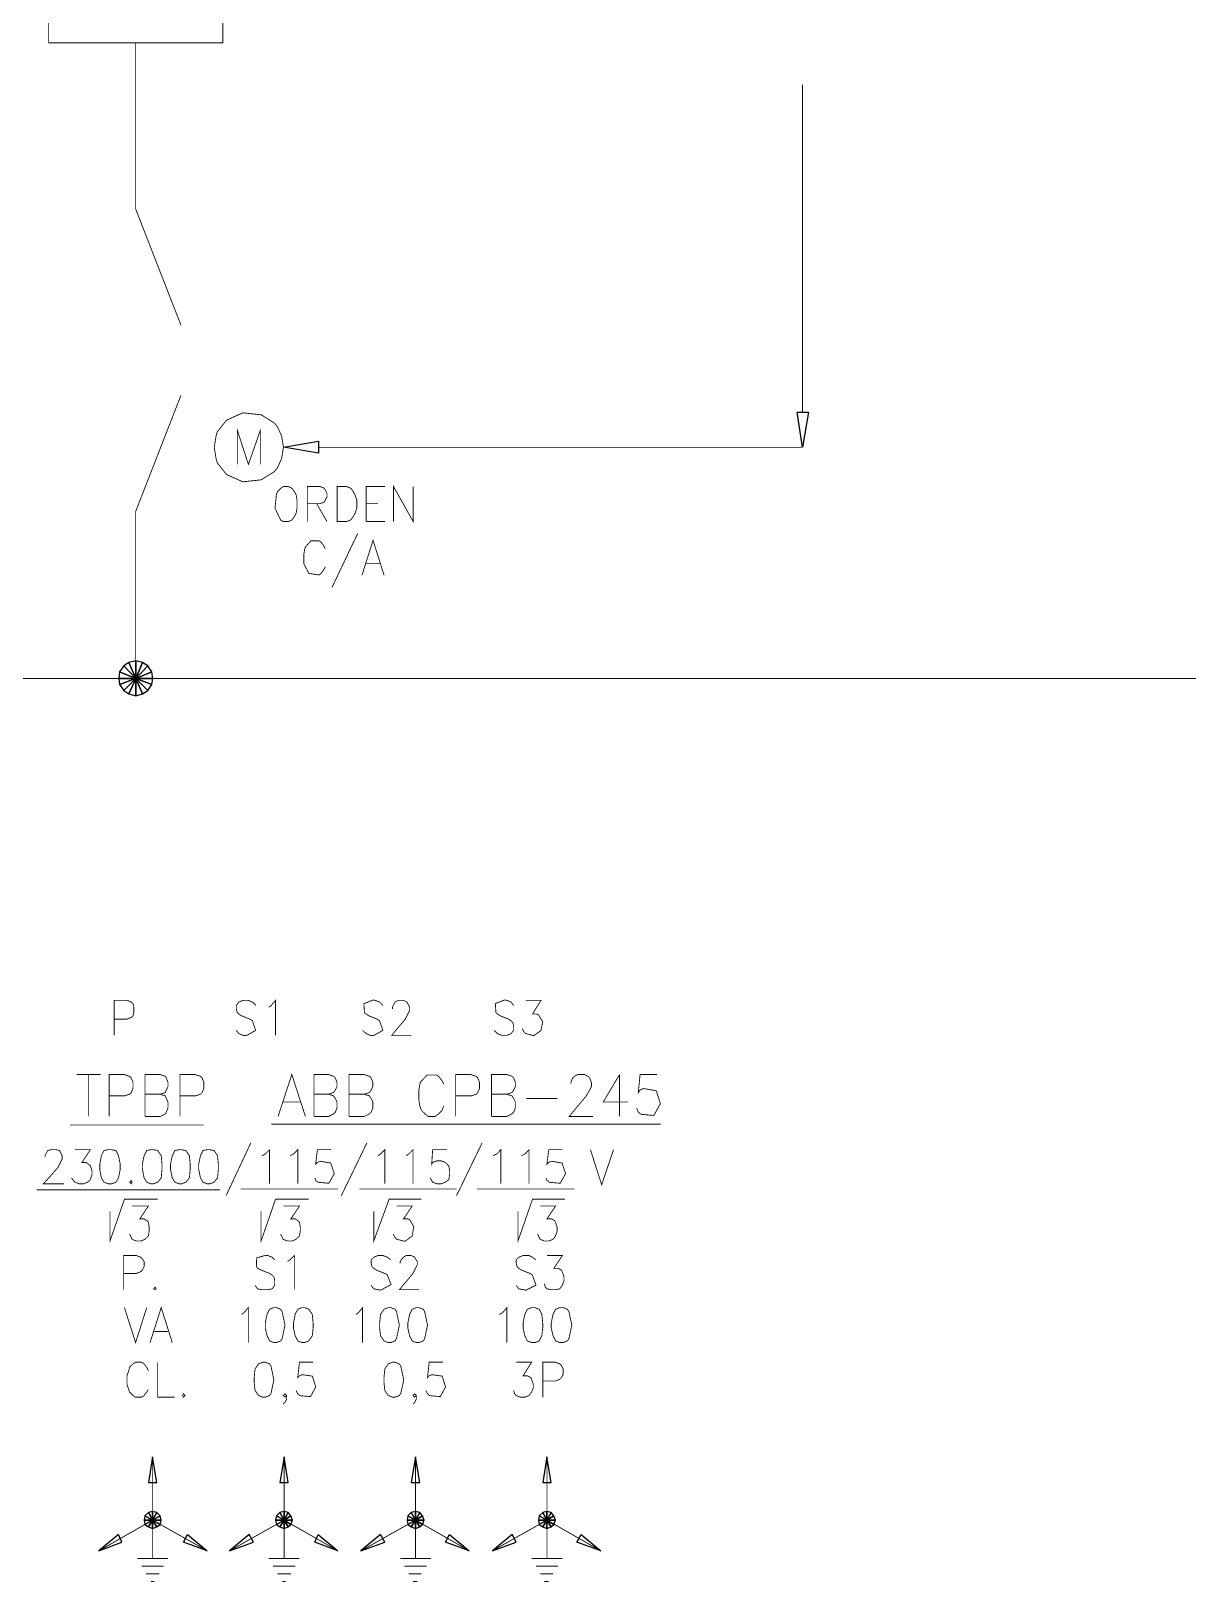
# Model space of a CAD drawing. Header units: millimetres. Extents: x -1355 to 3509, y -1443 to -567.
# Drawn here: x 2800.4 to 2861.5, y -871.5 to -789.6 of the extents above; entities that cross this region are included whole.
import ezdxf

# ---------------------------------------------------------------- set-up
doc = ezdxf.new("R2010")
doc.units = ezdxf.units.MM

msp = doc.modelspace()

# ---------------------------------------------------------------- linework, layer by layer
at = {"color": 0, "const_width": 0.045}
for points in [[(2801.353, -781.051), (2801.353, -790.24), (2810.542, -790.24), (2810.542, -781.051), (2801.353, -781.051)], [(2813.742, -811.592), (2813.65, -811.005), (2813.429, -810.51), (2813.267, -810.31), (2812.569, -809.876), (2811.602, -809.77), (2810.737, -810.161), (2810.25, -810.776), (2810.186, -811.005), (2810.094, -811.592), (2810.186, -812.175), (2810.25, -812.407), (2810.737, -813.023), (2811.602, -813.413), (2812.569, -813.307), (2813.267, -812.874), (2813.429, -812.671), (2813.65, -812.175), (2813.742, -811.592)], [(2813.742, -813.662), (2813.607, -813.753), (2813.429, -813.932), (2813.375, -814.061), (2813.299, -814.803), (2813.602, -815.436), (2813.742, -815.51), (2814.013, -815.51), (2814.191, -815.419), (2814.326, -815.24), (2814.418, -815.058), (2814.461, -814.789), (2814.461, -814.384), (2814.418, -814.114), (2814.326, -813.932), (2814.191, -813.753), (2814.013, -813.662), (2813.742, -813.662)], [(2816.58, -815.51), (2816.58, -813.662), (2817.077, -813.662), (2817.299, -813.753), (2817.434, -813.932), (2817.526, -814.114), (2817.618, -814.384), (2817.618, -814.789), (2817.526, -815.058), (2817.434, -815.24), (2817.299, -815.419), (2817.077, -815.51), (2816.58, -815.51)], [(2804.499, -848.663), (2804.272, -848.707), (2804.136, -848.98), (2804.05, -849.428), (2804.05, -849.698), (2804.136, -850.15), (2804.272, -850.376), (2804.499, -850.463), (2804.677, -850.463), (2804.904, -850.376), (2805.039, -850.15), (2805.131, -849.698), (2805.131, -849.428), (2805.039, -848.98), (2804.904, -848.707), (2804.677, -848.663), (2804.499, -848.663)], [(2806.753, -848.663), (2806.526, -848.707), (2806.39, -848.98), (2806.299, -849.428), (2806.299, -849.698), (2806.39, -850.15), (2806.526, -850.376), (2806.753, -850.463), (2806.888, -850.463), (2807.109, -850.376), (2807.293, -850.15), (2807.336, -849.698), (2807.336, -849.428), (2807.293, -848.98), (2807.109, -848.707), (2806.888, -848.663), (2806.753, -848.663)], [(2808.239, -848.663), (2808.012, -848.707), (2807.877, -848.98), (2807.785, -849.428), (2807.785, -849.698), (2807.877, -850.15), (2808.012, -850.376), (2808.239, -850.463), (2808.374, -850.463), (2808.596, -850.376), (2808.78, -850.15), (2808.823, -849.698), (2808.823, -849.428), (2808.78, -848.98), (2808.596, -848.707), (2808.374, -848.663), (2808.239, -848.663)], [(2809.726, -848.663), (2809.499, -848.707), (2809.363, -848.98), (2809.272, -849.428), (2809.272, -849.698), (2809.363, -850.15), (2809.499, -850.376), (2809.726, -850.463), (2809.861, -850.463), (2810.082, -850.376), (2810.266, -850.15), (2810.309, -849.698), (2810.309, -849.428), (2810.266, -848.98), (2810.082, -848.707), (2809.861, -848.663), (2809.726, -848.663)], [(2805.715, -850.285), (2805.623, -850.376), (2805.715, -850.463), (2805.758, -850.376), (2805.715, -850.285)], [(2806.974, -855.915), (2806.888, -856.006), (2806.974, -856.05), (2807.023, -856.006), (2806.974, -855.915)], [(2813.239, -856.997), (2813.012, -857.086), (2812.877, -857.355), (2812.785, -857.807), (2812.785, -858.077), (2812.877, -858.482), (2813.012, -858.754), (2813.239, -858.842), (2813.374, -858.842), (2813.596, -858.754), (2813.672, -858.64), (2813.828, -857.921), (2813.672, -857.203), (2813.596, -857.086), (2813.374, -856.997), (2813.239, -856.997)], [(2814.726, -856.997), (2814.499, -857.086), (2814.363, -857.355), (2814.272, -857.807), (2814.272, -858.077), (2814.363, -858.482), (2814.499, -858.754), (2814.726, -858.842), (2814.861, -858.842), (2815.082, -858.754), (2815.266, -858.482), (2815.309, -858.077), (2815.309, -857.807), (2815.266, -857.355), (2815.082, -857.086), (2814.861, -856.997), (2814.726, -856.997)], [(2819.272, -856.997), (2819.05, -857.086), (2818.866, -857.355), (2818.823, -857.807), (2818.823, -858.077), (2818.866, -858.482), (2819.05, -858.754), (2819.272, -858.842), (2819.407, -858.842), (2819.634, -858.754), (2819.709, -858.64), (2819.861, -857.921), (2819.709, -857.203), (2819.634, -857.086), (2819.407, -856.997), (2819.272, -856.997)], [(2820.758, -856.997), (2820.536, -857.086), (2820.401, -857.355), (2820.309, -857.807), (2820.309, -858.077), (2820.401, -858.482), (2820.536, -858.754), (2820.758, -858.842), (2820.893, -858.842), (2821.12, -858.754), (2821.196, -858.64), (2821.347, -857.921), (2821.196, -857.203), (2821.12, -857.086), (2820.893, -856.997), (2820.758, -856.997)], [(2826.839, -856.997), (2826.617, -857.086), (2826.482, -857.355), (2826.39, -857.807), (2826.39, -858.077), (2826.482, -858.482), (2826.617, -858.754), (2826.839, -858.842), (2827.023, -858.842), (2827.244, -858.754), (2827.38, -858.482), (2827.428, -858.077), (2827.428, -857.807), (2827.38, -857.355), (2827.244, -857.086), (2827.023, -856.997), (2826.839, -856.997)], [(2828.326, -856.997), (2828.104, -857.086), (2827.969, -857.355), (2827.877, -857.807), (2827.877, -858.077), (2827.969, -858.482), (2828.104, -858.754), (2828.326, -858.842), (2828.509, -858.842), (2828.731, -858.754), (2828.807, -858.64), (2828.963, -857.921), (2828.807, -857.203), (2828.731, -857.086), (2828.509, -856.997), (2828.326, -856.997)], [(2812.65, -859.88), (2812.428, -859.968), (2812.244, -860.241), (2812.201, -860.689), (2812.201, -860.96), (2812.244, -861.367), (2812.428, -861.637), (2812.65, -861.725), (2812.785, -861.725), (2813.012, -861.637), (2813.088, -861.523), (2813.239, -860.804), (2813.088, -860.086), (2813.012, -859.968), (2812.785, -859.88), (2812.65, -859.88)], [(2819.499, -859.88), (2819.272, -859.968), (2819.093, -860.241), (2819.05, -860.689), (2819.05, -860.96), (2819.093, -861.367), (2819.272, -861.637), (2819.499, -861.725), (2819.634, -861.725), (2819.861, -861.637), (2819.936, -861.523), (2820.093, -860.804), (2819.936, -860.086), (2819.861, -859.968), (2819.634, -859.88), (2819.499, -859.88)], [(2808.461, -861.546), (2808.417, -861.637), (2808.461, -861.725), (2808.553, -861.637), (2808.461, -861.546)]]:
    msp.add_lwpolyline(points, close=True, dxfattribs=at)
for points in [[(2805.948, -790.24), (2805.948, -799.023)], [(2841.132, -809.744), (2841.132, -792.448)], [(2805.948, -799.023), (2808.337, -805.149)], [(2805.948, -814.97), (2808.337, -808.844)], [(2811.31, -812.492), (2811.31, -810.691), (2811.894, -812.492), (2812.526, -810.691), (2812.526, -812.492)], [(2815.591, -811.592), (2841.132, -811.592)], [(2815.002, -815.51), (2815.002, -813.662), (2815.677, -813.662), (2815.905, -813.753), (2816.04, -814.023), (2816.04, -814.204), (2815.905, -814.475), (2815.677, -814.565), (2815.002, -814.565)], [(2818.11, -815.51), (2818.11, -813.662), (2819.105, -813.662)], [(2819.553, -815.51), (2819.553, -813.662), (2820.591, -815.51), (2820.591, -813.662)], [(2805.948, -823.797), (2805.948, -814.97)], [(2815.499, -814.565), (2816.04, -815.51)], [(2818.11, -814.565), (2818.742, -814.565)], [(2817.661, -816.141), (2816.31, -818.979)], [(2818.11, -815.51), (2819.105, -815.51)], [(2815.948, -816.953), (2815.861, -816.77), (2815.726, -816.592), (2815.629, -816.53), (2815.196, -816.527), (2814.905, -816.853), (2814.867, -816.953), (2814.823, -817.222), (2814.823, -817.627), (2814.823, -817.747), (2815.088, -818.249), (2815.618, -818.33), (2815.726, -818.258), (2815.861, -818.079), (2815.948, -817.897)], [(2817.888, -818.349), (2818.472, -816.501), (2819.056, -818.349)], [(2818.067, -817.718), (2818.834, -817.718)], [(3427.426, -823.797), (2747.066, -823.797)], [(2804.812, -842.628), (2804.812, -840.78), (2805.488, -840.78), (2805.715, -840.871), (2805.807, -840.959), (2805.85, -841.141), (2805.85, -841.411), (2805.807, -841.592), (2805.715, -841.681), (2805.488, -841.771), (2804.812, -841.771)], [(2812.293, -841.05), (2812.109, -840.871), (2811.888, -840.78), (2811.617, -840.78), (2811.39, -840.871), (2811.255, -841.05), (2811.255, -841.231), (2811.299, -841.411), (2811.39, -841.502), (2811.526, -841.592), (2811.974, -841.771), (2812.099, -841.842), (2812.277, -842.367), (2811.774, -842.645), (2811.617, -842.628), (2811.39, -842.537), (2811.255, -842.357)], [(2812.969, -841.141), (2813.104, -841.05), (2813.326, -840.78), (2813.326, -842.628)], [(2819.001, -841.05), (2818.823, -840.871), (2818.596, -840.78), (2818.477, -840.762), (2817.99, -840.95), (2818.017, -841.428), (2818.104, -841.502), (2818.239, -841.592), (2818.688, -841.771), (2818.807, -841.842), (2818.99, -842.367), (2818.488, -842.645), (2818.326, -842.628), (2818.104, -842.537), (2817.92, -842.357)], [(2819.499, -841.231), (2819.499, -841.141), (2819.59, -840.959), (2819.634, -840.871), (2819.812, -840.78), (2820.082, -840.78), (2820.266, -840.871), (2820.309, -840.959), (2820.401, -841.141), (2820.401, -841.32), (2820.174, -841.771), (2819.455, -842.628), (2820.488, -842.628)], [(2825.893, -841.05), (2825.758, -840.871), (2825.536, -840.78), (2825.412, -840.762), (2824.926, -840.95), (2824.958, -841.428), (2825.039, -841.502), (2825.174, -841.592), (2825.623, -841.771), (2825.758, -841.862), (2825.85, -841.95), (2825.893, -842.132), (2825.893, -842.357), (2825.758, -842.537), (2825.536, -842.628), (2825.266, -842.628), (2825.039, -842.537), (2824.861, -842.357)], [(2826.526, -840.78), (2827.336, -840.78), (2826.888, -841.502), (2827.109, -841.502), (2827.217, -841.557), (2827.428, -841.915), (2827.331, -842.378), (2826.953, -842.642), (2826.526, -842.534), (2826.434, -842.446), (2826.347, -842.267)], [(2802.834, -844.698), (2804.093, -844.698)], [(2803.461, -844.698), (2803.461, -846.907)], [(2804.542, -846.907), (2804.542, -844.698), (2805.353, -844.698), (2805.623, -844.789), (2805.715, -844.88), (2805.807, -845.106), (2805.807, -845.42), (2805.715, -845.645), (2805.623, -845.736), (2805.353, -845.824), (2804.542, -845.824)], [(2806.434, -846.907), (2806.434, -844.698), (2807.244, -844.698), (2807.515, -844.789), (2807.563, -844.88), (2807.65, -845.106), (2807.65, -845.328), (2807.563, -845.511), (2807.515, -845.645), (2807.244, -845.736), (2806.434, -845.736)], [(2808.282, -846.907), (2808.282, -844.698), (2809.093, -844.698), (2809.363, -844.789), (2809.455, -844.88), (2809.542, -845.106), (2809.542, -845.42), (2809.455, -845.645), (2809.363, -845.736), (2809.093, -845.824), (2808.282, -845.824)], [(2813.461, -846.907), (2814.185, -844.698), (2814.904, -846.907)], [(2815.353, -846.907), (2815.353, -844.698), (2816.12, -844.698), (2816.39, -844.789), (2816.482, -844.88), (2816.569, -845.106), (2816.569, -845.328), (2816.482, -845.511), (2816.39, -845.645), (2816.12, -845.736), (2815.353, -845.736)], [(2817.201, -846.907), (2817.201, -844.698), (2818.012, -844.698), (2818.282, -844.789), (2818.374, -844.88), (2818.461, -845.106), (2818.461, -845.328), (2818.374, -845.511), (2818.282, -845.645), (2818.012, -845.736), (2817.201, -845.736)], [(2822.201, -845.194), (2822.109, -845.015), (2821.931, -844.789), (2821.817, -844.718), (2821.331, -844.718), (2820.985, -845.082), (2820.942, -845.194), (2820.893, -845.511), (2820.893, -846.05), (2820.942, -846.367), (2821.028, -846.592), (2821.212, -846.771), (2821.39, -846.907), (2821.753, -846.907), (2821.931, -846.771), (2822.109, -846.592), (2822.201, -846.367)], [(2822.834, -846.907), (2822.834, -844.698), (2823.644, -844.698), (2823.915, -844.789), (2824.001, -844.88), (2824.093, -845.106), (2824.093, -845.42), (2824.001, -845.645), (2823.915, -845.736), (2823.644, -845.824), (2822.834, -845.824)], [(2824.726, -846.907), (2824.726, -844.698), (2825.536, -844.698), (2825.807, -844.789), (2825.893, -844.88), (2825.985, -845.106), (2825.985, -845.328), (2825.893, -845.511), (2825.807, -845.645), (2825.536, -845.736), (2824.726, -845.736)], [(2828.915, -845.194), (2828.915, -845.106), (2829.001, -844.88), (2829.093, -844.789), (2829.272, -844.698), (2829.634, -844.698), (2829.812, -844.789), (2829.904, -844.88), (2829.996, -845.106), (2829.996, -845.328), (2829.904, -845.511), (2829.726, -845.824), (2828.823, -846.907), (2830.082, -846.907)], [(2831.482, -844.698), (2830.623, -846.141), (2831.931, -846.141)], [(2831.482, -844.698), (2831.482, -846.907)], [(2833.461, -844.698), (2832.563, -844.698), (2832.472, -845.645), (2832.563, -845.511), (2832.742, -845.434), (2833.423, -845.551), (2833.634, -846.237), (2833.288, -846.854), (2832.623, -846.797), (2832.472, -846.681), (2832.38, -846.455)], [(2807.244, -845.736), (2807.515, -845.824), (2807.563, -845.959), (2807.65, -846.141), (2807.65, -846.455), (2807.563, -846.681), (2807.515, -846.771), (2807.244, -846.907), (2806.434, -846.907)], [(2813.731, -846.141), (2814.634, -846.141)], [(2816.12, -845.736), (2816.39, -845.824), (2816.482, -845.959), (2816.569, -846.141), (2816.569, -846.455), (2816.482, -846.681), (2816.39, -846.771), (2816.12, -846.907), (2815.353, -846.907)], [(2818.012, -845.736), (2818.282, -845.824), (2818.374, -845.959), (2818.461, -846.141), (2818.461, -846.455), (2818.374, -846.681), (2818.282, -846.771), (2818.012, -846.907), (2817.201, -846.907)], [(2825.536, -845.736), (2825.807, -845.824), (2825.893, -845.959), (2825.985, -846.141), (2825.985, -846.455), (2825.893, -846.681), (2825.807, -846.771), (2825.536, -846.907), (2824.726, -846.907)], [(2826.569, -845.959), (2828.19, -845.959)], [(2802.472, -847.358), (2809.542, -847.358)], [(2813.104, -847.311), (2833.644, -847.311)], [(2801.163, -849.068), (2801.163, -848.98), (2801.255, -848.798), (2801.299, -848.707), (2801.482, -848.663), (2801.753, -848.663), (2801.931, -848.707), (2801.974, -848.798), (2802.066, -848.98), (2802.066, -849.158), (2801.839, -849.61), (2801.077, -850.463), (2802.158, -850.463)], [(2802.742, -848.663), (2803.553, -848.663), (2803.104, -849.337), (2803.326, -849.337), (2803.461, -849.428), (2803.553, -849.519), (2803.644, -849.789), (2803.644, -849.968), (2803.553, -850.241), (2803.417, -850.376), (2803.19, -850.463), (2802.969, -850.463), (2802.742, -850.376), (2802.65, -850.285), (2802.563, -850.15)], [(2812.023, -848.302), (2810.715, -851.094)], [(2812.607, -848.98), (2812.785, -848.889), (2813.012, -848.663), (2813.012, -850.463)], [(2814.093, -848.98), (2814.272, -848.889), (2814.499, -848.663), (2814.499, -850.463)], [(2816.255, -848.663), (2815.536, -848.663), (2815.444, -849.428), (2815.536, -849.337), (2815.677, -849.272), (2816.239, -849.364), (2816.428, -849.927), (2816.142, -850.434), (2815.574, -850.382), (2815.444, -850.285), (2815.401, -850.15)], [(2818.147, -848.302), (2816.796, -851.094)], [(2818.731, -848.98), (2818.866, -848.889), (2819.093, -848.663), (2819.093, -850.463)], [(2820.217, -848.98), (2820.353, -848.889), (2820.58, -848.663), (2820.58, -850.463)], [(2822.38, -848.663), (2821.617, -848.663), (2821.569, -849.428), (2821.617, -849.337), (2821.839, -849.249), (2822.066, -849.249), (2822.293, -849.337), (2822.472, -849.519), (2822.515, -849.789), (2822.515, -849.968), (2822.472, -850.241), (2822.293, -850.376), (2822.066, -850.463), (2821.839, -850.463), (2821.617, -850.376), (2821.569, -850.285), (2821.482, -850.15)], [(2824.228, -848.302), (2822.877, -851.094)], [(2824.812, -848.98), (2824.996, -848.889), (2825.217, -848.663), (2825.217, -850.463)], [(2826.299, -848.98), (2826.482, -848.889), (2826.704, -848.663), (2826.704, -850.463)], [(2828.461, -848.663), (2827.742, -848.663), (2827.65, -849.428), (2827.742, -849.337), (2827.882, -849.272), (2828.45, -849.364), (2828.634, -849.927), (2828.347, -850.434), (2827.78, -850.382), (2827.65, -850.285), (2827.607, -850.15)], [(2829.947, -848.663), (2830.536, -850.511), (2831.163, -848.663)], [(2800.715, -850.78), (2810.401, -850.78)], [(2804.59, -851.907), (2804.59, -853.484), (2805.353, -851.276), (2807.109, -851.276)], [(2811.482, -850.737), (2816.617, -850.737)], [(2812.563, -851.907), (2812.563, -853.484), (2813.326, -851.276), (2815.082, -851.276)], [(2817.742, -850.737), (2822.877, -850.737)], [(2818.509, -851.907), (2818.509, -853.484), (2819.32, -851.276), (2821.028, -851.276)], [(2823.958, -850.737), (2829.093, -850.737)], [(2826.12, -851.907), (2826.12, -853.484), (2826.888, -851.276), (2828.596, -851.276)], [(2805.758, -851.637), (2806.617, -851.637), (2806.163, -852.311), (2806.39, -852.311), (2806.526, -852.402), (2806.617, -852.492), (2806.661, -852.763), (2806.661, -852.942), (2806.617, -853.211), (2806.434, -853.394), (2806.212, -853.484), (2805.985, -853.484), (2805.758, -853.394), (2805.715, -853.303), (2805.623, -853.123)], [(2813.731, -851.637), (2814.59, -851.637), (2814.136, -852.311), (2814.363, -852.311), (2814.499, -852.402), (2814.59, -852.492), (2814.634, -852.763), (2814.634, -852.942), (2814.59, -853.211), (2814.407, -853.394), (2814.185, -853.484), (2813.958, -853.484), (2813.731, -853.394), (2813.688, -853.303), (2813.596, -853.123)], [(2819.726, -851.637), (2820.536, -851.637), (2820.082, -852.311), (2820.309, -852.311), (2820.412, -852.367), (2820.623, -852.734), (2820.536, -853.217), (2820.158, -853.499), (2819.726, -853.39), (2819.634, -853.303), (2819.542, -853.123)], [(2827.293, -851.637), (2828.104, -851.637), (2827.65, -852.311), (2827.877, -852.311), (2828.055, -852.402), (2828.104, -852.492), (2828.19, -852.763), (2828.19, -852.942), (2828.104, -853.211), (2827.969, -853.394), (2827.742, -853.484), (2827.515, -853.484), (2827.293, -853.394), (2827.244, -853.303), (2827.158, -853.123)], [(2805.309, -856.05), (2805.309, -854.249), (2805.985, -854.249), (2806.212, -854.337), (2806.299, -854.429), (2806.39, -854.563), (2806.39, -854.834), (2806.299, -855.015), (2806.212, -855.103), (2805.985, -855.194), (2805.309, -855.194)], [(2813.282, -854.472), (2813.147, -854.337), (2812.92, -854.249), (2812.796, -854.238), (2812.331, -854.372), (2812.315, -854.828), (2812.38, -854.924), (2812.563, -855.015), (2813.012, -855.194), (2813.147, -855.285), (2813.239, -855.376), (2813.282, -855.555), (2813.282, -855.824), (2813.147, -856.006), (2812.92, -856.05), (2812.607, -856.05), (2812.38, -856.006), (2812.244, -855.824)], [(2813.958, -854.563), (2814.093, -854.472), (2814.32, -854.249), (2814.32, -856.05)], [(2819.407, -854.472), (2819.228, -854.337), (2819.001, -854.249), (2818.731, -854.249), (2818.509, -854.337), (2818.374, -854.472), (2818.374, -854.654), (2818.417, -854.834), (2818.509, -854.924), (2818.644, -855.015), (2819.093, -855.194), (2819.223, -855.264), (2819.423, -855.777), (2818.888, -856.074), (2818.731, -856.05), (2818.509, -856.006), (2818.374, -855.824)], [(2819.904, -854.654), (2819.904, -854.563), (2819.996, -854.429), (2820.082, -854.337), (2820.217, -854.249), (2820.488, -854.249), (2820.672, -854.337), (2820.715, -854.429), (2820.807, -854.563), (2820.807, -854.745), (2820.715, -854.924), (2820.58, -855.194), (2819.861, -856.05), (2820.893, -856.05)], [(2827.066, -854.472), (2826.888, -854.337), (2826.704, -854.249), (2826.39, -854.249), (2826.163, -854.337), (2826.028, -854.472), (2826.028, -854.654), (2826.077, -854.834), (2826.163, -854.924), (2826.299, -855.015), (2826.753, -855.194), (2826.877, -855.27), (2827.072, -855.81), (2826.542, -856.08), (2826.39, -856.05), (2826.163, -856.006), (2826.028, -855.824)], [(2827.65, -854.249), (2828.461, -854.249), (2828.012, -854.924), (2828.239, -854.924), (2828.417, -855.015), (2828.461, -855.106), (2828.553, -855.376), (2828.553, -855.555), (2828.461, -855.824), (2828.326, -856.006), (2828.104, -856.05), (2827.877, -856.05), (2827.65, -856.006), (2827.563, -855.915), (2827.515, -855.737)], [(2805.353, -856.997), (2805.942, -858.842), (2806.526, -856.997)], [(2806.704, -858.842), (2807.293, -856.997), (2807.877, -858.842)], [(2811.526, -857.355), (2811.661, -857.268), (2811.888, -856.997), (2811.888, -858.842)], [(2817.563, -857.355), (2817.699, -857.268), (2817.92, -856.997), (2817.92, -858.842)], [(2825.131, -857.355), (2825.309, -857.268), (2825.536, -856.997), (2825.536, -858.842)], [(2806.931, -858.258), (2807.65, -858.258)], [(2806.617, -860.329), (2806.526, -860.15), (2806.39, -859.968), (2806.255, -859.88), (2805.942, -859.88), (2805.807, -859.968), (2805.623, -860.15), (2805.58, -860.329), (2805.488, -860.598), (2805.488, -861.05), (2805.623, -861.455), (2805.807, -861.637), (2805.942, -861.725), (2806.255, -861.725), (2806.39, -861.637), (2806.526, -861.455), (2806.617, -861.32)], [(2807.109, -859.88), (2807.109, -861.725), (2808.012, -861.725)], [(2815.309, -859.88), (2814.59, -859.88), (2814.499, -860.689), (2814.59, -860.598), (2814.726, -860.534), (2815.272, -860.614), (2815.45, -861.183), (2815.174, -861.695), (2814.617, -861.643), (2814.499, -861.546), (2814.407, -861.367)], [(2822.158, -859.88), (2821.434, -859.88), (2821.347, -860.689), (2821.434, -860.598), (2821.569, -860.534), (2822.12, -860.614), (2822.299, -861.183), (2822.023, -861.695), (2821.466, -861.643), (2821.347, -861.546), (2821.255, -861.367)], [(2826.028, -859.88), (2826.839, -859.88), (2826.39, -860.598), (2826.617, -860.598), (2826.796, -860.689), (2826.839, -860.78), (2826.931, -861.05), (2826.931, -861.229), (2826.839, -861.455), (2826.704, -861.637), (2826.482, -861.725), (2826.255, -861.725), (2826.028, -861.637), (2825.942, -861.546), (2825.893, -861.367)], [(2827.428, -861.725), (2827.428, -859.88), (2828.104, -859.88), (2828.326, -859.968), (2828.417, -860.06), (2828.509, -860.241), (2828.509, -860.511), (2828.417, -860.689), (2828.326, -860.78), (2828.104, -860.872), (2827.428, -860.872)], [(2813.915, -861.637), (2813.823, -861.725), (2813.731, -861.637), (2813.823, -861.546), (2813.915, -861.637), (2813.915, -861.816), (2813.823, -861.998), (2813.731, -862.086)], [(2820.758, -861.637), (2820.672, -861.725), (2820.58, -861.637), (2820.672, -861.546), (2820.758, -861.637), (2820.758, -861.816), (2820.672, -861.998), (2820.58, -862.086)], [(2806.839, -868.212), (2806.839, -864.88)], [(2813.78, -868.212), (2813.78, -864.88)], [(2820.715, -868.212), (2820.715, -864.88)], [(2827.65, -868.212), (2827.65, -864.88)], [(2806.839, -868.212), (2804.001, -869.834)], [(2806.839, -870.238), (2806.839, -868.212), (2809.726, -869.834)], [(2813.78, -868.212), (2810.893, -869.834)], [(2813.78, -870.238), (2813.78, -868.212), (2816.617, -869.834)], [(2820.715, -868.212), (2817.834, -869.834)], [(2820.715, -870.238), (2820.715, -868.212), (2823.553, -869.834)], [(2827.65, -868.212), (2824.769, -869.834)], [(2827.65, -868.212), (2827.65, -870.238)], [(2827.65, -868.212), (2830.488, -869.834)], [(2806.028, -870.238), (2807.65, -870.238)], [(2806.255, -870.646), (2807.428, -870.646)], [(2812.969, -870.238), (2814.59, -870.238)], [(2813.19, -870.646), (2814.363, -870.646)], [(2819.904, -870.238), (2821.526, -870.238)], [(2820.131, -870.646), (2821.299, -870.646)], [(2826.839, -870.238), (2828.461, -870.238)], [(2827.066, -870.646), (2828.239, -870.646)], [(2806.482, -871.05), (2807.201, -871.05)], [(2806.753, -871.455), (2806.931, -871.455)], [(2813.417, -871.05), (2814.136, -871.05)], [(2813.688, -871.455), (2813.866, -871.455)], [(2820.353, -871.05), (2821.028, -871.05)], [(2820.58, -871.455), (2820.807, -871.455)], [(2827.293, -871.05), (2827.969, -871.05)], [(2827.515, -871.455), (2827.742, -871.455)]]:
    msp.add_lwpolyline(points, dxfattribs=at)
at = {"color": 0}
for points in [[(2841.445, -809.744), (2841.132, -811.592), (2840.861, -809.744)], [(2815.591, -811.905), (2813.742, -811.592), (2815.591, -811.275)], [(2805.094, -823.436), (2805.05, -823.797), (2805.948, -823.797)], [(2805.321, -823.123), (2805.094, -823.436), (2805.948, -823.797)], [(2805.591, -822.941), (2805.321, -823.123), (2805.948, -823.797)], [(2805.948, -822.853), (2805.591, -822.941), (2805.948, -823.797)], [(2806.31, -822.941), (2805.948, -822.853), (2805.948, -823.797)], [(2806.58, -823.123), (2806.31, -822.941), (2805.948, -823.797)], [(2806.807, -823.436), (2806.58, -823.123), (2805.948, -823.797)], [(2806.85, -823.797), (2806.807, -823.436), (2805.948, -823.797)], [(2805.05, -823.797), (2805.094, -824.114), (2805.948, -823.797)], [(2805.094, -824.114), (2805.321, -824.428), (2805.948, -823.797)], [(2805.321, -824.428), (2805.591, -824.61), (2805.948, -823.797)], [(2805.591, -824.61), (2805.948, -824.701), (2805.948, -823.797)], [(2805.948, -824.701), (2806.31, -824.61), (2805.948, -823.797)], [(2806.31, -824.61), (2806.58, -824.428), (2805.948, -823.797)], [(2806.58, -824.428), (2806.807, -824.114), (2805.948, -823.797)], [(2806.807, -824.114), (2806.85, -823.797), (2805.948, -823.797)], [(2806.617, -866.229), (2807.066, -866.229), (2806.839, -864.88)], [(2813.553, -866.229), (2814.001, -866.229), (2813.78, -864.88)], [(2820.488, -866.229), (2820.942, -866.229), (2820.715, -864.88)], [(2827.428, -866.229), (2827.877, -866.229), (2827.65, -864.88)], [(2806.434, -867.986), (2806.39, -868.212), (2806.839, -868.212)], [(2806.39, -868.212), (2806.434, -868.438), (2806.839, -868.212)], [(2806.617, -867.807), (2806.434, -867.986), (2806.839, -868.212)], [(2806.434, -868.438), (2806.617, -868.572), (2806.839, -868.212)], [(2806.839, -867.763), (2806.617, -867.807), (2806.839, -868.212)], [(2806.617, -868.572), (2806.839, -868.663), (2806.839, -868.212)], [(2807.066, -867.807), (2806.839, -867.763), (2806.839, -868.212)], [(2807.244, -867.986), (2807.066, -867.807), (2806.839, -868.212)], [(2807.293, -868.212), (2807.244, -867.986), (2806.839, -868.212)], [(2806.839, -868.663), (2807.066, -868.572), (2806.839, -868.212)], [(2807.066, -868.572), (2807.244, -868.438), (2806.839, -868.212)], [(2807.244, -868.438), (2807.293, -868.212), (2806.839, -868.212)], [(2813.374, -867.986), (2813.326, -868.212), (2813.78, -868.212)], [(2813.326, -868.212), (2813.374, -868.438), (2813.78, -868.212)], [(2813.553, -867.807), (2813.374, -867.986), (2813.78, -868.212)], [(2813.374, -868.438), (2813.553, -868.572), (2813.78, -868.212)], [(2813.78, -867.763), (2813.553, -867.807), (2813.78, -868.212)], [(2813.553, -868.572), (2813.78, -868.663), (2813.78, -868.212)], [(2814.001, -867.807), (2813.78, -867.763), (2813.78, -868.212)], [(2814.136, -867.986), (2814.001, -867.807), (2813.78, -868.212)], [(2814.228, -868.212), (2814.136, -867.986), (2813.78, -868.212)], [(2813.78, -868.663), (2814.001, -868.572), (2813.78, -868.212)], [(2814.001, -868.572), (2814.136, -868.438), (2813.78, -868.212)], [(2814.136, -868.438), (2814.228, -868.212), (2813.78, -868.212)], [(2820.309, -867.986), (2820.266, -868.212), (2820.715, -868.212)], [(2820.266, -868.212), (2820.309, -868.438), (2820.715, -868.212)], [(2820.488, -867.807), (2820.309, -867.986), (2820.715, -868.212)], [(2820.309, -868.438), (2820.488, -868.572), (2820.715, -868.212)], [(2820.715, -867.763), (2820.488, -867.807), (2820.715, -868.212)], [(2820.488, -868.572), (2820.715, -868.663), (2820.715, -868.212)], [(2820.942, -867.807), (2820.715, -867.763), (2820.715, -868.212)], [(2821.077, -867.986), (2820.942, -867.807), (2820.715, -868.212)], [(2821.163, -868.212), (2821.077, -867.986), (2820.715, -868.212)], [(2820.715, -868.663), (2820.942, -868.572), (2820.715, -868.212)], [(2820.942, -868.572), (2821.077, -868.438), (2820.715, -868.212)], [(2821.077, -868.438), (2821.163, -868.212), (2820.715, -868.212)], [(2827.244, -867.986), (2827.201, -868.212), (2827.65, -868.212)], [(2827.201, -868.212), (2827.244, -868.438), (2827.65, -868.212)], [(2827.428, -867.807), (2827.244, -867.986), (2827.65, -868.212)], [(2827.244, -868.438), (2827.428, -868.572), (2827.65, -868.212)], [(2827.65, -867.763), (2827.428, -867.807), (2827.65, -868.212)], [(2827.428, -868.572), (2827.65, -868.663), (2827.65, -868.212)], [(2827.877, -867.807), (2827.65, -867.763), (2827.65, -868.212)], [(2828.012, -867.986), (2827.877, -867.807), (2827.65, -868.212)], [(2828.104, -868.212), (2828.012, -867.986), (2827.65, -868.212)], [(2827.65, -868.663), (2827.877, -868.572), (2827.65, -868.212)], [(2827.877, -868.572), (2828.012, -868.438), (2827.65, -868.212)], [(2828.012, -868.438), (2828.104, -868.212), (2827.65, -868.212)], [(2805.217, -869.384), (2805.039, -868.977), (2804.001, -869.834)], [(2808.461, -869.384), (2808.688, -868.977), (2809.726, -869.834)], [(2812.158, -869.384), (2811.931, -868.977), (2810.893, -869.834)], [(2815.401, -869.384), (2815.58, -868.977), (2816.617, -869.834)], [(2819.093, -869.384), (2818.866, -868.977), (2817.834, -869.834)], [(2822.293, -869.384), (2822.515, -868.977), (2823.553, -869.834)], [(2826.028, -869.384), (2825.807, -868.977), (2824.769, -869.834)], [(2829.228, -869.384), (2829.455, -868.977), (2830.488, -869.834)]]:
    msp.add_lwpolyline(points, close=True, dxfattribs=at)

doc.saveas('drawing.dxf')
